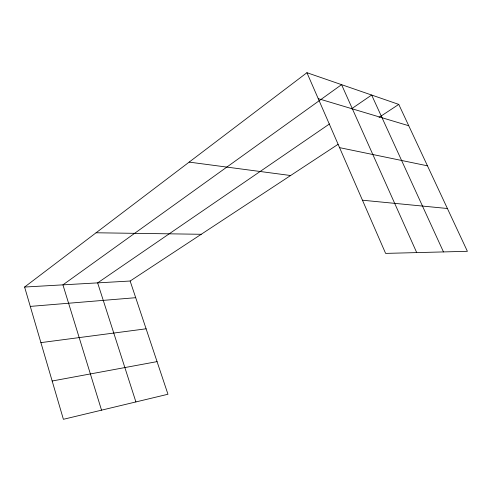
<?xml version="1.0" encoding="UTF-8"?>
<svg xmlns="http://www.w3.org/2000/svg" width="492" height="492" viewBox="0 0 492 492"><rect width="100%" height="100%" fill="white"/><g stroke="black" fill="none" stroke-linecap="round" stroke-linejoin="round"><path stroke-width="0.74" d="M24.6 287.039L130.14 281.024L167.963 394.252L63.4 419.301L24.6 287.039L306.934 72.699L398.772 104.402L467.4 251.314L385.611 253.392L306.934 72.699M329.505 123.929L97.637 282.882L135.909 401.933M351.516 108.837L371.644 95.036L443.476 251.922M130.14 281.024L338.078 144.31M379.024 117.391L398.772 104.402M52.164 381.005L157.065 361.62M40.91 342.629L146.099 328.804M30.283 306.405L135.712 297.697M96.075 232.778L201.234 234.284M362.456 200.213L447.4 208.497M189.162 162.108L290.606 175.521M339.566 147.637L427.468 165.822M318.226 98.64L408.741 125.743M416.718 252.605L341.565 84.655L62.927 284.856L101.536 410.168"/></g></svg>
